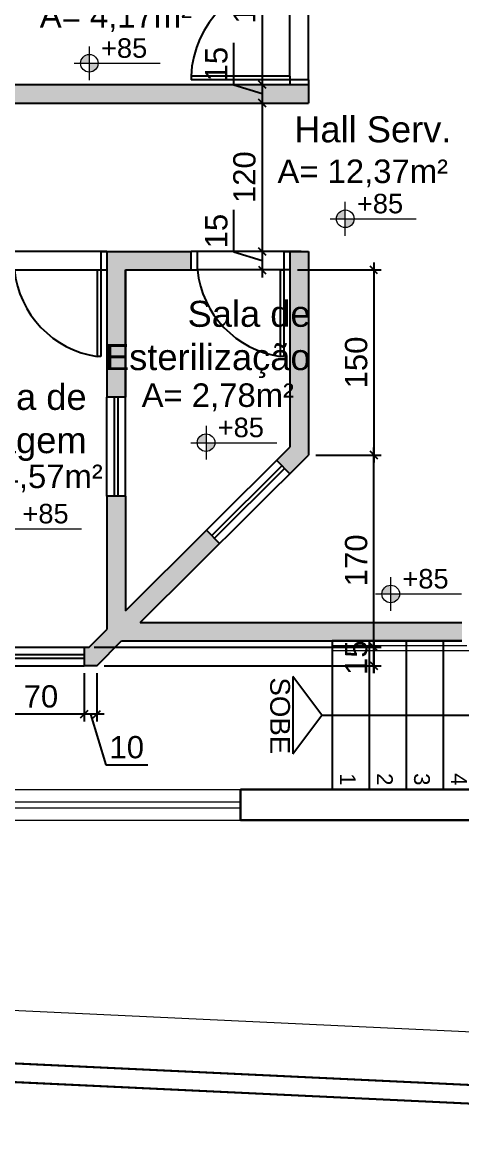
# Model space of a CAD drawing. Extents: x -165 to 197, y 154 to 653.
# Drawn here: x 125.63 to 129.18, y 452.86 to 461.88 of the extents above; entities that cross this region are included whole.
import ezdxf
from ezdxf.enums import TextEntityAlignment as Align

# ---------------------------------------------------------------- set-up
doc = ezdxf.new("R2010")
doc.units = 0
doc.header["$MEASUREMENT"] = 0
doc.header["$PDMODE"] = 3
doc.header["$PDSIZE"] = 0.1
doc.layers.get('0').update_dxf_attribs({"linetype": 'CONTINUOUS'})
doc.layers.get('DEFPOINTS').update_dxf_attribs({"linetype": 'CONTINUOUS'})
for name, color, linetype, lineweight in [('AIT-ESQUADRIA 34', 252, 'CONTINUOUS', 15), ('AIT-PAREDE', 4, 'CONTINUOUS', 30), ('construir', 1, 'CONTINUOUS', 25), ('COTA de NIVEL', 12, 'CONTINUOUS', 20), ('FINA', 251, 'CONTINUOUS', 15), ('FININHA', 251, 'CONTINUOUS', 25), ('TEXTO-190', 190, 'CONTINUOUS', 20)]:
    doc.layers.add(name, color=color, linetype=linetype, lineweight=lineweight)
for name, color, linetype in [('AIT-PORTAS', 2, 'CONTINUOUS'), ('COTA MODIF', 172, 'CONTINUOUS'), ('TEXTO', 190, 'CONTINUOUS')]:
    doc.layers.add(name, color=color, linetype=linetype)
doc.styles.add('ARIAL', font='ARIAL.TTF', dxfattribs={"height": 0.18})
doc.styles.add('cota25', font='ARIAL.TTF', dxfattribs={"height": 0.06})
doc.dimstyles.new('Copy of ISO-25', dxfattribs={"dimtxt": 0.18, "dimasz": 0.06, "dimexe": 0.06, "dimexo": 0.06, "dimgap": 0.05, "dimtad": 1, "dimdec": 0, "dimlfac": 100, "dimdsep": 46, "dimtxsty": 'ARIAL', "dimblk1": 'OBLIQUE', "dimblk2": 'OBLIQUE', "dimsah": 1, "dimcen": 2.5, "dimdle": 0.06, "dimclrd": 256, "dimclre": 256, "dimclrt": 256, "dimadec": 0, "dimazin": 0, "dimtfac": 1, "dimtdec": 0, "dimtmove": 1, "dimatfit": 3, "dimldrblk": 'OBLIQUE', "dimfxl": 0, "dimtolj": 1, "dimtzin": 0, "dimlwd": -1, "dimlwe": -1, "dimarcsym": 0})

# ---------------------------------------------------------------- blocks, each defined once
blk = doc.blocks.new('_OBLIQUE')
at = {"color": 0, "linetype": 'ByBlock'}
blk.add_line((-0.5, -0.5), (0.5, 0.5), dxfattribs=at)
blk = doc.blocks.new('*D399')
at = {"layer": 'COTA MODIF'}
blk.add_line((127.5679, 462.8371), (127.5679, 461.3171), dxfattribs=at)
at = {"layer": 'DEFPOINTS', "color": 0}
for p in [(127.5679, 462.7771), (127.5679, 461.3771), (127.5679, 461.3771)]:
    blk.add_point(p, dxfattribs=at)
at = {"layer": 'COTA MODIF', "xscale": 0.06, "yscale": 0.06, "zscale": 0.06}
for p, rotation in [((127.5679, 462.7771), 90), ((127.5679, 461.3771), 270)]:
    blk.add_blockref('_OBLIQUE', p, dxfattribs=dict(at, rotation=rotation))
at = {"layer": 'COTA MODIF', "insert": (127.426, 462.0771), "char_height": 0.18, "attachment_point": 5, "rotation": 90, "style": 'ARIAL'}
blk.add_mtext('\\A1;140', dxfattribs=at)
blk = doc.blocks.new('*D400')
at = {"layer": 'COTA MODIF'}
for p, q in [((127.341, 461.3702), (127.341, 461.7124)), ((127.5679, 461.4371), (127.5679, 461.1671)), ((127.5679, 461.3021), (127.341, 461.3702))]:
    blk.add_line(p, q, dxfattribs=at)
at = {"layer": 'DEFPOINTS', "color": 0}
for p in [(127.5679, 461.3771), (127.5679, 461.2271), (127.5679, 461.2271)]:
    blk.add_point(p, dxfattribs=at)
at = {"layer": 'COTA MODIF', "xscale": 0.06, "yscale": 0.06, "zscale": 0.06}
for p, rotation in [((127.5679, 461.3771), 90), ((127.5679, 461.2271), 270)]:
    blk.add_blockref('_OBLIQUE', p, dxfattribs=dict(at, rotation=rotation))
at = {"layer": 'COTA MODIF', "insert": (127.1991, 461.5413), "char_height": 0.18, "attachment_point": 5, "rotation": 90, "style": 'ARIAL'}
blk.add_mtext('\\A1;15', dxfattribs=at)
blk = doc.blocks.new('*D401')
at = {"layer": 'COTA MODIF'}
for p, q in [((127.5679, 461.2871), (127.5679, 459.9671)), ((127.8836, 460.0271), (127.5079, 460.0271))]:
    blk.add_line(p, q, dxfattribs=at)
at = {"layer": 'DEFPOINTS', "color": 0}
for p in [(127.5679, 461.2271), (127.5679, 460.0271), (127.9436, 460.0271)]:
    blk.add_point(p, dxfattribs=at)
at = {"layer": 'COTA MODIF', "xscale": 0.06, "yscale": 0.06, "zscale": 0.06}
for p, rotation in [((127.5679, 461.2271), 90), ((127.5679, 460.0271), 270)]:
    blk.add_blockref('_OBLIQUE', p, dxfattribs=dict(at, rotation=rotation))
at = {"layer": 'COTA MODIF', "insert": (127.426, 460.6271), "char_height": 0.18, "attachment_point": 5, "rotation": 90, "style": 'ARIAL'}
blk.add_mtext('\\A1;120', dxfattribs=at)
blk = doc.blocks.new('*D402')
at = {"layer": 'COTA MODIF'}
for p, q in [((127.341, 460.0202), (127.341, 460.3624)), ((127.5679, 460.0871), (127.5679, 459.8171)), ((127.5679, 459.9521), (127.341, 460.0202)), ((127.8836, 460.0271), (127.5079, 460.0271)), ((127.7336, 459.8771), (127.5079, 459.8771))]:
    blk.add_line(p, q, dxfattribs=at)
at = {"layer": 'DEFPOINTS', "color": 0}
for p in [(127.9436, 460.0271), (127.5679, 459.8771), (127.7936, 459.8771)]:
    blk.add_point(p, dxfattribs=at)
at = {"layer": 'COTA MODIF', "xscale": 0.06, "yscale": 0.06, "zscale": 0.06}
for p, rotation in [((127.5679, 460.0271), 90), ((127.5679, 459.8771), 270)]:
    blk.add_blockref('_OBLIQUE', p, dxfattribs=dict(at, rotation=rotation))
at = {"layer": 'COTA MODIF', "insert": (127.1991, 460.1913), "char_height": 0.18, "attachment_point": 5, "rotation": 90, "style": 'ARIAL'}
blk.add_mtext('\\A1;15', dxfattribs=at)
blk = doc.blocks.new('*D403')
at = {"layer": 'COTA MODIF'}
for p, q in [((128.4717, 459.9371), (128.4717, 458.3207)), ((127.8536, 459.8771), (128.5317, 459.8771)), ((128.0036, 458.3807), (128.5317, 458.3807))]:
    blk.add_line(p, q, dxfattribs=at)
at = {"layer": 'DEFPOINTS', "color": 0}
for p in [(127.7936, 459.8771), (127.9436, 458.3807), (128.4717, 458.3807)]:
    blk.add_point(p, dxfattribs=at)
at = {"layer": 'COTA MODIF', "xscale": 0.06, "yscale": 0.06, "zscale": 0.06}
for p, rotation in [((128.4717, 459.8771), 90), ((128.4717, 458.3807), 270)]:
    blk.add_blockref('_OBLIQUE', p, dxfattribs=dict(at, rotation=rotation))
at = {"layer": 'COTA MODIF', "insert": (128.3298, 459.1289), "char_height": 0.18, "attachment_point": 5, "rotation": 90, "style": 'ARIAL'}
blk.add_mtext('\\A1;150', dxfattribs=at)
blk = doc.blocks.new('*D404')
at = {"layer": 'COTA MODIF'}
for p, q in [((126.2094, 456.8271), (128.5317, 456.8271)), ((128.4717, 456.8871), (128.4717, 456.6172)), ((126.291, 456.6772), (128.5317, 456.6772))]:
    blk.add_line(p, q, dxfattribs=at)
at = {"layer": 'DEFPOINTS', "color": 0}
for p in [(126.1494, 456.8271), (126.231, 456.6772), (128.4717, 456.6772)]:
    blk.add_point(p, dxfattribs=at)
at = {"layer": 'COTA MODIF', "xscale": 0.06, "yscale": 0.06, "zscale": 0.06}
for p, rotation in [((128.4717, 456.8271), 90), ((128.4717, 456.6772), 270)]:
    blk.add_blockref('_OBLIQUE', p, dxfattribs=dict(at, rotation=rotation))
at = {"layer": 'COTA MODIF', "insert": (128.3298, 456.7418), "char_height": 0.18, "attachment_point": 5, "rotation": 90, "style": 'ARIAL'}
blk.add_mtext('\\A1;15', dxfattribs=at)
blk = doc.blocks.new('*D405')
at = {"layer": 'COTA MODIF'}
for p, q in [((126.1296, 456.6171), (126.1296, 456.2259)), ((126.231, 456.6171), (126.231, 456.2259)), ((126.291, 456.2859), (126.0696, 456.2859)), ((126.1803, 456.2859), (126.3035, 455.8752)), ((126.3035, 455.8752), (126.6438, 455.8752))]:
    blk.add_line(p, q, dxfattribs=at)
at = {"layer": 'DEFPOINTS', "color": 0}
for p in [(126.1296, 456.6771), (126.231, 456.6771), (126.1296, 456.2859)]:
    blk.add_point(p, dxfattribs=at)
at = {"layer": 'COTA MODIF', "xscale": 0.06, "yscale": 0.06, "zscale": 0.06, "rotation": 180}
blk.add_blockref('_OBLIQUE', (126.1296, 456.2859), dxfattribs=at)
at = {"layer": 'COTA MODIF', "xscale": 0.06, "yscale": 0.06, "zscale": 0.06}
blk.add_blockref('_OBLIQUE', (126.231, 456.2859), dxfattribs=at)
at = {"layer": 'COTA MODIF', "insert": (126.4737, 456.0171), "char_height": 0.18, "attachment_point": 5, "style": 'ARIAL'}
blk.add_mtext('\\A1;10', dxfattribs=at)
blk = doc.blocks.new('*D406')
at = {"layer": 'COTA MODIF'}
for p, q in [((125.4296, 456.6171), (125.4296, 456.2259)), ((126.1296, 456.6171), (126.1296, 456.2259)), ((126.1896, 456.2859), (125.3696, 456.2859))]:
    blk.add_line(p, q, dxfattribs=at)
at = {"layer": 'DEFPOINTS', "color": 0}
for p in [(125.4296, 456.6771), (126.1296, 456.6771), (125.4296, 456.2859)]:
    blk.add_point(p, dxfattribs=at)
at = {"layer": 'COTA MODIF', "xscale": 0.06, "yscale": 0.06, "zscale": 0.06, "rotation": 180}
blk.add_blockref('_OBLIQUE', (125.4296, 456.2859), dxfattribs=at)
at = {"layer": 'COTA MODIF', "xscale": 0.06, "yscale": 0.06, "zscale": 0.06}
blk.add_blockref('_OBLIQUE', (126.1296, 456.2859), dxfattribs=at)
at = {"layer": 'COTA MODIF', "insert": (125.7796, 456.4278), "char_height": 0.18, "attachment_point": 5, "style": 'ARIAL'}
blk.add_mtext('\\A1;70', dxfattribs=at)
blk = doc.blocks.new('*D492')
at = {"layer": 'COTA MODIF'}
for p, q in [((128.4717, 456.6172), (128.4717, 458.4407)), ((128.0036, 458.3807), (128.5317, 458.3807)), ((126.291, 456.6772), (128.5317, 456.6772))]:
    blk.add_line(p, q, dxfattribs=at)
at = {"layer": 'DEFPOINTS', "color": 0}
for p in [(127.9436, 458.3807, 1646.9354), (128.4717, 458.3807), (126.231, 456.6772, 1646.9354)]:
    blk.add_point(p, dxfattribs=at)
at = {"layer": 'COTA MODIF', "xscale": 0.06, "yscale": 0.06, "zscale": 0.06}
for p, rotation in [((128.4717, 458.3807), 90), ((128.4717, 456.6772), 270)]:
    blk.add_blockref('_OBLIQUE', p, dxfattribs=dict(at, rotation=rotation))
at = {"layer": 'COTA MODIF', "insert": (128.3298, 457.5289), "char_height": 0.18, "attachment_point": 5, "rotation": 90, "style": 'ARIAL'}
blk.add_mtext('\\A1;170', dxfattribs=at)

msp = doc.modelspace()

# ---------------------------------------------------------------- hatches: boundary and pattern name
at = {"layer": 'construir'}
h = msp.add_hatch(color=256, dxfattribs=at)
h.paths.add_polyline_path([(127.9436, 463.8271), (127.9436, 465.3625), (127.7936, 465.3625), (127.7936, 463.8271)])
h.paths.add_polyline_path([(127.9436, 462.2666), (127.9436, 462.9271), (124.8136, 462.9271), (124.8136, 462.7771), (127.7936, 462.7771), (127.7936, 462.2666)])
h.paths.add_polyline_path([(127.9436, 461.2271), (127.9436, 461.3771), (124.8136, 461.3771), (124.8136, 461.2271)])
h = msp.add_hatch(color=256, dxfattribs=at)
h.paths.add_polyline_path([(125.5151, 460.0271), (124.8136, 460.0271), (124.8136, 459.8771), (125.5151, 459.8771)])
h.paths.add_polyline_path([(125.4296, 456.8271), (124.8136, 456.8271), (124.8136, 456.6771), (125.4296, 456.6771)])
h.paths.add_polyline_path([(126.432, 456.8771), (129.1836, 456.8771), (129.1836, 457.0271), (126.5828, 457.0271), (127.2247, 457.6657), (127.119, 457.772), (126.4636, 457.1201), (126.4636, 458.0486), (126.3136, 458.0486), (126.3136, 456.9708), (126.1691, 456.8271), (126.1296, 456.8271), (126.1296, 456.6772), (126.231, 456.6772)])
h = msp.add_hatch(color=256, dxfattribs=at)
h.paths.add_polyline_path([(127.9436, 460.0271), (127.7936, 460.0271), (127.7936, 459.8771), (127.7936, 458.4931), (127.7936, 458.4431), (127.6861, 458.3362), (127.7919, 458.2299), (127.9436, 458.3807)])
h.paths.add_polyline_path([(126.9951, 460.0271), (126.3136, 460.0271), (126.3136, 458.8486), (126.4636, 458.8486), (126.4636, 459.8771), (126.9951, 459.8771)])
h.paths.add_polyline_path([(126.5504, 459.0072), (127.8736, 459.0072), (127.8736, 458.6839), (126.5504, 458.6839)], flags=9)
h.paths.add_polyline_path([(126.279, 459.6761), (128.013, 459.6761), (128.013, 458.9501), (126.279, 458.9501)], flags=9)
at = {"layer": 'COTA de NIVEL', "linetype": 'Continuous'}
h = msp.add_hatch(color=256, dxfattribs=at)
h.paths.add_polyline_path([(126.1712, 461.5483), (126.1712, 461.6196, 0.414214), (126.0999, 461.5483)])
h.paths.add_polyline_path([(126.1712, 461.5483), (126.1712, 461.477, 0.414214), (126.2425, 461.5483)])
h = msp.add_hatch(color=256, dxfattribs=at)
h.paths.add_polyline_path([(128.2408, 460.2907), (128.2408, 460.362, 0.414214), (128.1695, 460.2907)])
h.paths.add_polyline_path([(128.2408, 460.2907), (128.2408, 460.2194, 0.414214), (128.3121, 460.2907)])
h = msp.add_hatch(color=256, dxfattribs=at)
h.paths.add_polyline_path([(127.1149, 458.4804), (127.1149, 458.5517, 0.414214), (127.0435, 458.4804)])
h.paths.add_polyline_path([(127.1149, 458.4804), (127.1149, 458.4091, 0.414214), (127.1862, 458.4804)])
h = msp.add_hatch(color=256, dxfattribs=at)
h.paths.add_polyline_path([(128.6084, 457.2571), (128.6084, 457.3284, 0.414214), (128.5371, 457.2571)])
h.paths.add_polyline_path([(128.6084, 457.2571), (128.6084, 457.1858, 0.414214), (128.6797, 457.2571)])

# ---------------------------------------------------------------- linework, layer by layer
at = {"layer": 'AIT-ESQUADRIA 34', "color": 9}
for p, q in [((124.9736, 455.6771), (127.3936, 455.6771)), ((124.9736, 455.5771), (127.3936, 455.5771)), ((124.9736, 455.5271), (127.3936, 455.5271)), ((124.9736, 455.4271), (127.3936, 455.4271)), ((121.8336, 454.0659), (131.0836, 453.6306))]:
    msp.add_line(p, q, dxfattribs=at)
at = {"layer": 'AIT-PAREDE'}
for p, q in [((126.4636, 459.8771), (126.4636, 458.8486)), ((127.3936, 455.6771), (127.3936, 455.4271)), ((127.3936, 455.6771), (130.8336, 455.6771)), ((127.3936, 455.6771), (127.3936, 455.4271)), ((127.3936, 455.4271), (131.0836, 455.4271)), ((135.0797, 453.0121), (95.4297, 454.8851)), ((135.0797, 452.8606), (95.4297, 454.7336))]:
    msp.add_line(p, q, dxfattribs=at)
for points in [[(135.0797, 455.3742), (135.0797, 452.8619), (95.4297, 454.7278), (95.4297, 454.8851)], [(134.9297, 455.3742), (134.9297, 453.0192), (118.7797, 453.7821)]]:
    msp.add_lwpolyline(points, dxfattribs=at)
at = {"layer": 'AIT-PORTAS', "color": 9}
for p, q in [((127.7451, 459.1771), (127.7151, 459.1771)), ((128.1336, 456.8771), (128.1336, 455.6771)), ((129.1836, 456.8771), (128.1336, 456.8771)), ((128.4336, 456.8771), (128.4336, 455.6771)), ((128.7336, 456.8771), (128.7336, 455.6771)), ((129.0336, 456.8771), (129.0336, 455.6771))]:
    msp.add_line(p, q, dxfattribs=at)
at = {"layer": 'construir'}
for p, q in [((127.7936, 461.4451), (127.7936, 462.2151)), ((127.9436, 461.4151), (127.9436, 462.2151)), ((127.7936, 461.4451), (126.9936, 461.4451)), ((126.9936, 461.4451), (126.9936, 461.4151)), ((127.9436, 461.4151), (126.9936, 461.4151)), ((127.7936, 461.4451), (127.7936, 461.3771)), ((127.7936, 461.4451), (127.7936, 461.4151)), ((127.7936, 461.4451), (127.7936, 461.3771)), ((127.9436, 461.4151), (127.9436, 461.3771)), ((127.9436, 461.4151), (127.9436, 461.3771)), ((124.8136, 461.3771), (127.9436, 461.3771)), ((127.9436, 461.3771), (127.9436, 461.2271)), ((124.6636, 461.2271), (127.9436, 461.2271)), ((126.2651, 460.0271), (125.5651, 460.0271)), ((126.2651, 460.0271), (126.9951, 460.0271)), ((126.2651, 460.0271), (126.3136, 460.0271)), ((126.2651, 460.0271), (126.2651, 459.1771)), ((126.3136, 460.0271), (126.2651, 460.0271)), ((126.3136, 460.0271), (126.3136, 458.8486)), ((126.9951, 459.8771), (126.9951, 460.0271)), ((127.0451, 460.0271), (126.9951, 460.0271)), ((127.0451, 459.8771), (127.0451, 460.0271)), ((127.7451, 460.0271), (127.0451, 460.0271)), ((127.7451, 460.0271), (127.7936, 460.0271)), ((127.7451, 460.0271), (127.7451, 459.1771)), ((127.7936, 460.0271), (127.7451, 460.0271)), ((127.7936, 460.0271), (127.7936, 458.4931)), ((127.7936, 460.0271), (127.9436, 460.0271)), ((127.7936, 460.0271), (127.7936, 459.8771)), ((127.9436, 460.0271), (127.9436, 458.3807)), ((125.5151, 459.8771), (126.2351, 459.8771)), ((126.2351, 459.8771), (126.3136, 459.8771)), ((126.2351, 459.8771), (126.2651, 459.8771)), ((126.2351, 459.8771), (126.2351, 459.1771)), ((126.3136, 459.8771), (126.3136, 458.8486)), ((126.4636, 459.8771), (127.0451, 459.8771)), ((126.4636, 459.8771), (126.4636, 458.8486)), ((126.9951, 459.8771), (127.0451, 459.8771)), ((127.7936, 459.8771), (127.0451, 459.8771)), ((127.7151, 459.8771), (127.7451, 459.8771)), ((127.7151, 459.8771), (127.7151, 459.1771)), ((126.2651, 459.1771), (126.2351, 459.1771)), ((126.4636, 458.8486), (126.3136, 458.8486)), ((126.3136, 458.0486), (126.3136, 458.8486)), ((126.3736, 458.0486), (126.3736, 458.8486)), ((126.4036, 458.0486), (126.4036, 458.8486)), ((126.4636, 458.0486), (126.4636, 458.8486)), ((126.4636, 457.1201), (127.7936, 458.4431)), ((127.7936, 458.4931), (127.7936, 458.4431)), ((126.5828, 457.0271), (127.9436, 458.3807)), ((127.7284, 458.2937), (127.1613, 457.7295)), ((127.1824, 457.7082), (127.7496, 458.2724)), ((127.6861, 458.3362), (127.7919, 458.2299)), ((126.3136, 458.0486), (126.3136, 456.9708)), ((126.3136, 458.0486), (126.3136, 456.9708)), ((126.4636, 458.0486), (126.3136, 458.0486)), ((126.4636, 458.0486), (126.4636, 457.1201)), ((126.4636, 458.0486), (126.4636, 457.1201)), ((127.119, 457.772), (127.2247, 457.6657)), ((126.5828, 457.0271), (129.1836, 457.0271)), ((126.1691, 456.8271), (126.3136, 456.9708)), ((125.4296, 456.8271), (126.1296, 456.8271)), ((126.1296, 456.8271), (126.1296, 456.6771)), ((126.1296, 456.8271), (126.1691, 456.8271)), ((126.231, 456.6771), (126.432, 456.8771)), ((126.432, 456.8771), (129.1836, 456.8771)), ((125.4296, 456.7671), (126.1296, 456.7671)), ((125.4296, 456.7371), (126.1296, 456.7371)), ((125.4296, 456.6771), (126.1296, 456.6771)), ((126.231, 456.6772), (126.1296, 456.6772))]:
    msp.add_line(p, q, dxfattribs=at)
for centre, radius, start, end in [((127.7936, 461.4151), 0.8, 90, 177.8509), ((126.3494, 459.9571), 0.7883, 185.82226, 261.66884), ((127.8294, 459.9571), 0.7883, 185.82226, 261.66884)]:
    msp.add_arc(centre, radius, start, end, dxfattribs=at)
at = {"layer": 'COTA de NIVEL', "linetype": 'Continuous'}
for p, q in [((126.1686, 461.685, -823.4677), (126.1686, 461.4116, -823.4677)), ((126.0492, 461.5483, -823.4677), (126.7439, 461.5483, -823.4677)), ((128.2382, 460.4274, -1646.9354), (128.2382, 460.154, -1646.9354)), ((128.1188, 460.2907, -1646.9354), (128.8135, 460.2907, -1646.9354)), ((127.1149, 458.6171, -823.4677), (127.1149, 458.3437, -823.4677)), ((126.9929, 458.4804, -823.4677), (127.6876, 458.4804, -823.4677)), ((125.4136, 457.7836, -823.4677), (126.1083, 457.7836, -823.4677)), ((128.6059, 457.3938, -1646.9354), (128.6059, 457.1204, -1646.9354)), ((128.4865, 457.2571, -1646.9354), (129.1811, 457.2571, -1646.9354))]:
    msp.add_line(p, q, dxfattribs=at)
for centre in [(126.1712, 461.5483, -823.4677), (128.2408, 460.2907, -1646.9354), (127.1149, 458.4804, -823.4677), (128.6084, 457.2571, -1646.9354)]:
    msp.add_circle(centre, 0.0713, dxfattribs=at)
at = {"layer": 'FINA'}
for p, q in [((129.2236, 456.8371), (128.1336, 456.8371)), ((129.2636, 456.7971), (128.1336, 456.7971))]:
    msp.add_line(p, q, dxfattribs=at)
at = {"layer": 'FININHA'}
msp.add_line((128.0509, 456.2771), (129.3636, 456.2771), dxfattribs=at)
at = {"layer": 'TEXTO', "color": 7}
for p, q in [((128.0509, 456.2771), (127.8168, 456.5892)), ((127.8168, 456.5892), (127.8168, 455.9651)), ((127.8168, 455.9651), (128.0509, 456.2771))]:
    msp.add_line(p, q, dxfattribs=at)

# ---------------------------------------------------------------- texts
at = {"layer": 'COTA de NIVEL', "linetype": 'Continuous', "style": 'ARIAL'}
for p in [(126.6394, 461.7505), (128.709, 460.4929, -823.4677), (127.5831, 458.6826), (126.0038, 457.9857), (129.0767, 457.4593, -823.4677)]:
    msp.add_text('+85', height=0.1578, dxfattribs=at).set_placement(p, align=Align.TOP_RIGHT)
at = {"layer": 'TEXTO', "style": 'ARIAL'}
for s, p in [('1', (128.197, 455.8082)), ('2', (128.497, 455.8082)), ('3', (128.797, 455.8082)), ('4', (129.097, 455.8082))]:
    msp.add_text(s, height=0.128, rotation=270, dxfattribs=at).set_placement(p)
at = {"layer": 'TEXTO', "char_height": 0.19, "width": 8.597912, "attachment_point": 3, "style": 'ARIAL'}
for s, insert in [('{\\fArial|b0|i0|c238|p34;A= }4{\\fArial|b0|i0|c238|p34;,}17{\\fArial|b0|i0|c238|p34;m²}', (127.0021, 462.0276, -823.4677)), ('{\\fArial|b0|i0|c238|p34;A= }12{\\fArial|b0|i0|c186|p34;,}37{\\fArial|b0|i0|c238|p34;m²}', (129.0717, 460.77, -1646.9354)), ('{\\fArial|b0|i0|c238|p34;A= }2{\\fArial|b0|i0|c238|p34;,}78{\\fArial|b0|i0|c238|p34;m²}', (127.8261, 458.9597, -823.4677)), ('{\\fArial|b0|i0|c238|p34;A= }4{\\fArial|b0|i0|c238|p34;,}57{\\fArial|b0|i0|c238|p34;m²}', (126.2799, 458.3033, -823.4677))]:
    msp.add_mtext(s, dxfattribs=dict(at, insert=insert))
at = {"layer": 'TEXTO', "style": 'ARIAL'}
msp.add_attdef('SOBE', text='Telha Fibrocimento', height=0.16, rotation=270, dxfattribs=at).set_placement((127.6338, 456.2719), align=Align.CENTER)
at = {"layer": 'TEXTO-190', "char_height": 0.21, "attachment_point": 9, "style": 'cota25'}
for s, insert in [('Hall Serv.', (129.0994, 460.9063, -823.4677)), ('Sala de\\PEsterilização', (127.9605, 459.0026)), ('Sala de \\PLavagem', (126.1493, 458.3322))]:
    msp.add_mtext(s, dxfattribs=dict(at, insert=insert))

# ---------------------------------------------------------------- dimensions: what is measured, and where the dimension line sits
at = {"layer": 'COTA MODIF'}
for base, p1, p2, picture, middle in [((127.5679, 461.3771), (127.5679, 462.7771), (127.5679, 461.3771), '*D399', (127.426, 462.0771)), ((127.5679, 461.2271), (127.5679, 461.3771), (127.5679, 461.2271), '*D400', (127.1991, 461.4202)), ((127.5679, 460.0271), (127.5679, 461.2271), (127.9436, 460.0271), '*D401', (127.426, 460.6271)), ((127.5679, 459.8771), (127.9436, 460.0271), (127.7936, 459.8771), '*D402', (127.1991, 460.0702)), ((128.4717, 458.3807), (127.7936, 459.8771), (127.9436, 458.3807), '*D403', (128.3298, 459.1289)), ((128.4717, 458.3807, -1646.9354), (126.231, 456.6772), (127.9436, 458.3807), '*D492', (128.3298, 457.5289, -1646.9354))]:
    dim = msp.add_linear_dim(base=base, p1=p1, p2=p2, angle=90, dimstyle='Copy of ISO-25', dxfattribs=at)
    dim.commit()
    dim.dimension.update_dxf_attribs({"geometry": picture, "text_midpoint": middle})
dim = msp.add_linear_dim(base=(128.4717, 456.6772), p1=(126.1494, 456.8271), p2=(126.231, 456.6772), angle=90, dimstyle='Copy of ISO-25', dxfattribs=at)
dim.commit()
dim.dimension.update_dxf_attribs({"geometry": '*D404', "text_midpoint": (128.4717, 456.7418), "dimtype": 160})
for base, p1, p2, picture, middle in [((125.4296, 456.2859), (126.1296, 456.6771), (125.4296, 456.6771), '*D406', (125.7796, 456.4278)), ((126.1296, 456.2859), (126.231, 456.6771), (126.1296, 456.6771), '*D405', (126.3535, 456.0171))]:
    dim = msp.add_linear_dim(base=base, p1=p1, p2=p2, dimstyle='Copy of ISO-25', dxfattribs=at)
    dim.commit()
    dim.dimension.update_dxf_attribs({"geometry": picture, "text_midpoint": middle})

doc.saveas('drawing.dxf')
